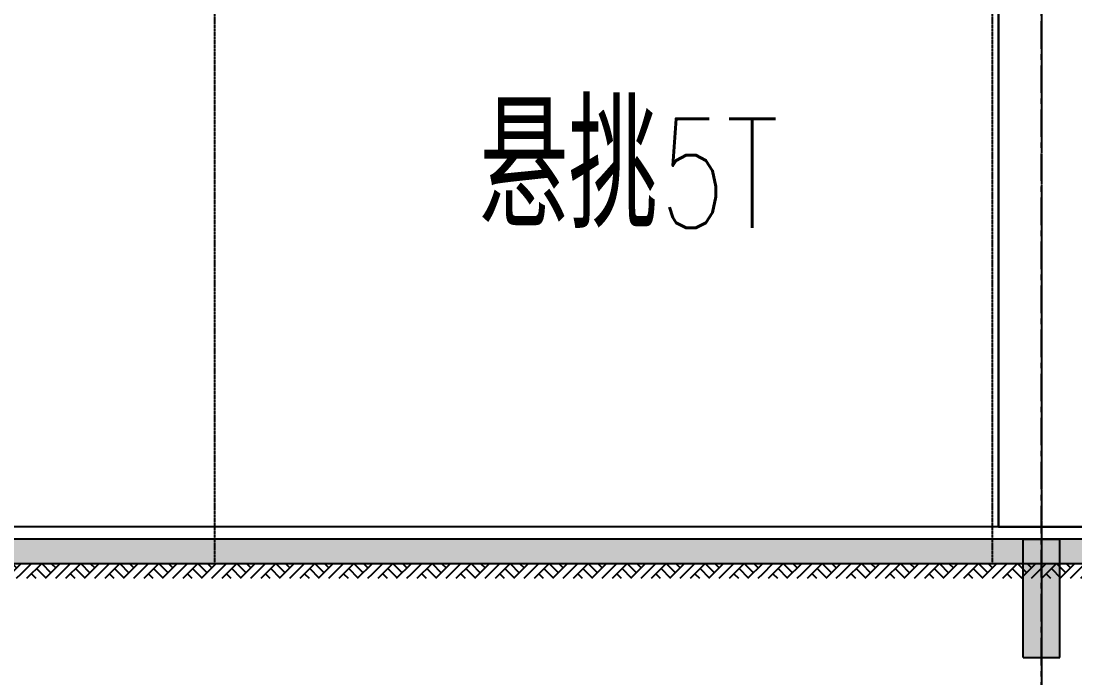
# Model space of a CAD drawing. Extents: x -599358 to 2865263, y -1062760 to 486533.
# Drawn here: x 1036754 to 1045361, y -682078 to -676710 of the extents above; entities that cross this region are included whole.
import ezdxf

# ---------------------------------------------------------------- set-up
doc = ezdxf.new("R2010")
doc.units = 0
for name, pattern in [('__DASH', [0.35, 0.25, -0.1]), ('CENTER', [2, 1.25, -0.25, 0.25, -0.25]), ('DASH', [0.35, 0.25, -0.1]), ('DOTE', [2.42, 2, -0.2, 0.02, -0.2])]:
    doc.linetypes.add(name, pattern=pattern)
for name, color, linetype in [('A-AXIS-DOTE', 14, 'DOTE'), ('A-HATCH-1', 252, 'Continuous'), ('A-LIN-V', 9, 'Continuous'), ('AS-COLN', 6, 'Continuous'), ('AS-WALL', 40, 'Continuous'), ('COLUMN', 9, 'Continuous'), ('DOTE', 1, 'CENTER'), ('PUB_HATCH', 8, 'Continuous'), ('建-文字', 7, 'Continuous')]:
    doc.layers.add(name, color=color, linetype=linetype)
doc.styles.add('A-STANDARD', font='SIMPLEX', dxfattribs={"bigfont": 'GBCBIG'})

# ---------------------------------------------------------------- blocks, each defined once
blk = doc.blocks.new('55555555rrrrrr-M')
at = {"color": 2, "linetype": 'DASH'}
for p, q in [((1519725.4, 569227.5), (1519725.4, 578992.5)), ((1526075.4, 569227.5), (1526075.4, 578992.5))]:
    blk.add_line(p, q, dxfattribs=at)
at = {"layer": '建-文字', "color": 2, "style": 'A-STANDARD'}
blk.add_text('悬挑', height=1012.77, dxfattribs=at).set_placement((1521882.9, 571970))
at = {"layer": '建-文字', "color": 2, "style": 'A-STANDARD', "width": 0.705882}
blk.add_text('5T', height=892.5, dxfattribs=at).set_placement((1523357.4, 571970))
blk = doc.blocks.new('23423wer')
at = {"layer": 'A-AXIS-DOTE', "color": 1}
blk.add_line((-1667005.2, 543376.2), (-1667005.2, 531171.5), dxfattribs=at)
blk = doc.blocks.new('55555')
at = {"layer": 'COLUMN'}
for points in [[(-350, 700), (-350, -14200), (350, -14200), (350, 700)], [(16850, 700), (16850, -14200), (16150, -14200), (16150, 700)]]:
    blk.add_lwpolyline(points, close=True, dxfattribs=at)
blk = doc.blocks.new('23423wer-M')
at = {"layer": 'A-AXIS-DOTE', "color": 1}
blk.add_line((1667005.2, 543376.2), (1667005.2, 531171.5), dxfattribs=at)
blk = doc.blocks.new('$LinePat$素土夯实')
at = {"color": 0}
for p, q in [((0, -210), (210, 0)), ((120, -300), (420, 0)), ((420, 0), (608, -188)), ((495, -300), (795, 0)), ((615, 0), (705, -90)), ((210, -210), (300, -300)), ((315, -105), (502, -293)), ((705, -300), (795, -210))]:
    blk.add_line(p, q, dxfattribs=at)

msp = doc.modelspace()

# ---------------------------------------------------------------- hatches: boundary and pattern name
at = {"layer": 'A-HATCH-1'}
h = msp.add_hatch(dxfattribs=at)
h.set_pattern_fill('混凝土', color=256, scale=50)
h.set_pattern_definition([(50, (1667273.23, -1247953.24), (358.63009, -31.37607), [37.5, -412.5]), (355, (1667273.23, -1247953.24), (-69.37567, 376.09607), [30, -330]), (100.4514, (1667303.12, -1247955.86), (289.25469, 344.71977), [31.8701, -350.57106]), (46.1842, (1667273.23, -1247853.24), (533.62052, -82.7595), [56.25, -618.75]), (96.6356, (1667317.7, -1247860.14), (467.33135, 487.05894), [47.80514, -525.8565]), (351.1842, (1667273.23, -1247853.24), (467.33097, 487.0593), [45, -495]), (21, (1667323.23, -1247878.24), (298.45353, -201.30945), [37.5, -412.5]), (326, (1667323.23, -1247878.24), (121.65767, 362.57502), [30, -330]), (71.4514, (1667348.1, -1247895), (420.11131, 161.26525), [31.8701, -350.57106]), (37.5, (1667273.23, -1247953.24), (6.079928, 166.446927), [0, -326, 0, -335, 0, -331.25]), (7.5, (1667273.23, -1247953.24), (131.53477, 197.205856), [0, -191, 0, -318.5, 0, -126.25]), (327.5, (1667161.73, -1247953.24), (266.911218, -11.277436), [0, -125, 0, -390, 0, -517.5]), (317.5, (1667111.73, -1247953.24), (291.593085, 50.05249), [0, -162.5, 0, -259, 0, -367.5])])
h.paths.add_polyline_path([(1061937.4, -681143.2), (1061937.4, -680943.2), (978737.4, -680943.2), (978737.4, -681143.2)])
at = {"layer": 'PUB_HATCH'}
msp.add_hatch(color=256, dxfattribs=at).paths.add_polyline_path([(1045237.4, -681910.7), (1045237.4, -680943.2), (1044937.4, -680943.2), (1044937.4, -681910.7)])

# ---------------------------------------------------------------- linework, layer by layer
at = {"layer": 'A-AXIS-DOTE', "linetype": '__DASH', "ltscale": 2}
msp.add_line((1070356.7, -680843.2), (970318.1, -680843.2), dxfattribs=at)
at = {"layer": 'AS-COLN'}
for p, q in [((1044937.4, -681910.7), (1044937.4, -680943.2)), ((1044937.4, -680943.2), (1045237.4, -680943.2)), ((1045237.4, -681910.7), (1045237.4, -680943.2)), ((1044937.4, -681910.7), (1045237.4, -681910.7))]:
    msp.add_line(p, q, dxfattribs=at)
msp.add_lwpolyline([(1061937.4, -681143.2), (1061937.4, -680943.2), (978737.4, -680943.2), (978737.4, -681143.2)], close=True, dxfattribs=at)
at = {"layer": 'AS-WALL'}
msp.add_lwpolyline([(1062237.4, -680943.2), (1062237.4, -680843.2), (978787.4, -680843.2)], dxfattribs=at)
at = {"layer": 'DOTE', "ltscale": 180}
msp.add_line((1045087.4, -686656.8), (1045087.4, -659595.6), dxfattribs=at)

# ---------------------------------------------------------------- block references
at = {"xscale": 1.35874988235309, "yscale": 1.35874988235309, "zscale": 1.35874988235309}
for name, p in [('23423wer', (3310130.5, -1405197.5)), ('23423wer-M', (-1219955.7, -1405197.5))]:
    msp.add_blockref(name, p, dxfattribs=at)
at = {"layer": 'A-HATCH-1', "xscale": 0.400973517437254, "yscale": 0.4, "zscale": 0.4}
for p in [(1036435.5, -681143.2), (1036754.2, -681143.2), (1037073, -681143.2), (1037391.8, -681143.2), (1037710.6, -681143.2), (1038029.3, -681143.2), (1038348.1, -681143.2), (1038666.9, -681143.2), (1038985.7, -681143.2), (1039304.4, -681143.2), (1039623.2, -681143.2), (1039942, -681143.2), (1040260.8, -681143.2), (1040579.5, -681143.2), (1040898.3, -681143.2), (1041217.1, -681143.2), (1041535.8, -681143.2), (1041854.6, -681143.2), (1042173.4, -681143.2), (1042492.2, -681143.2), (1042810.9, -681143.2), (1043129.7, -681143.2), (1043448.5, -681143.2), (1043767.3, -681143.2), (1044086, -681143.2), (1044404.8, -681143.2), (1044723.6, -681143.2), (1045042.4, -681143.2), (1045361.1, -681143.2)]:
    msp.add_blockref('$LinePat$素土夯实', p, dxfattribs=at)
at = {"layer": 'A-LIN-V'}
for name, p in [('55555', (1028587.4, -666643.2)), ('55555', (1045087.4, -666643.2)), ('55555555rrrrrr-M', (-481388, -1250370.7))]:
    msp.add_blockref(name, p, dxfattribs=at)

doc.saveas('drawing.dxf')
